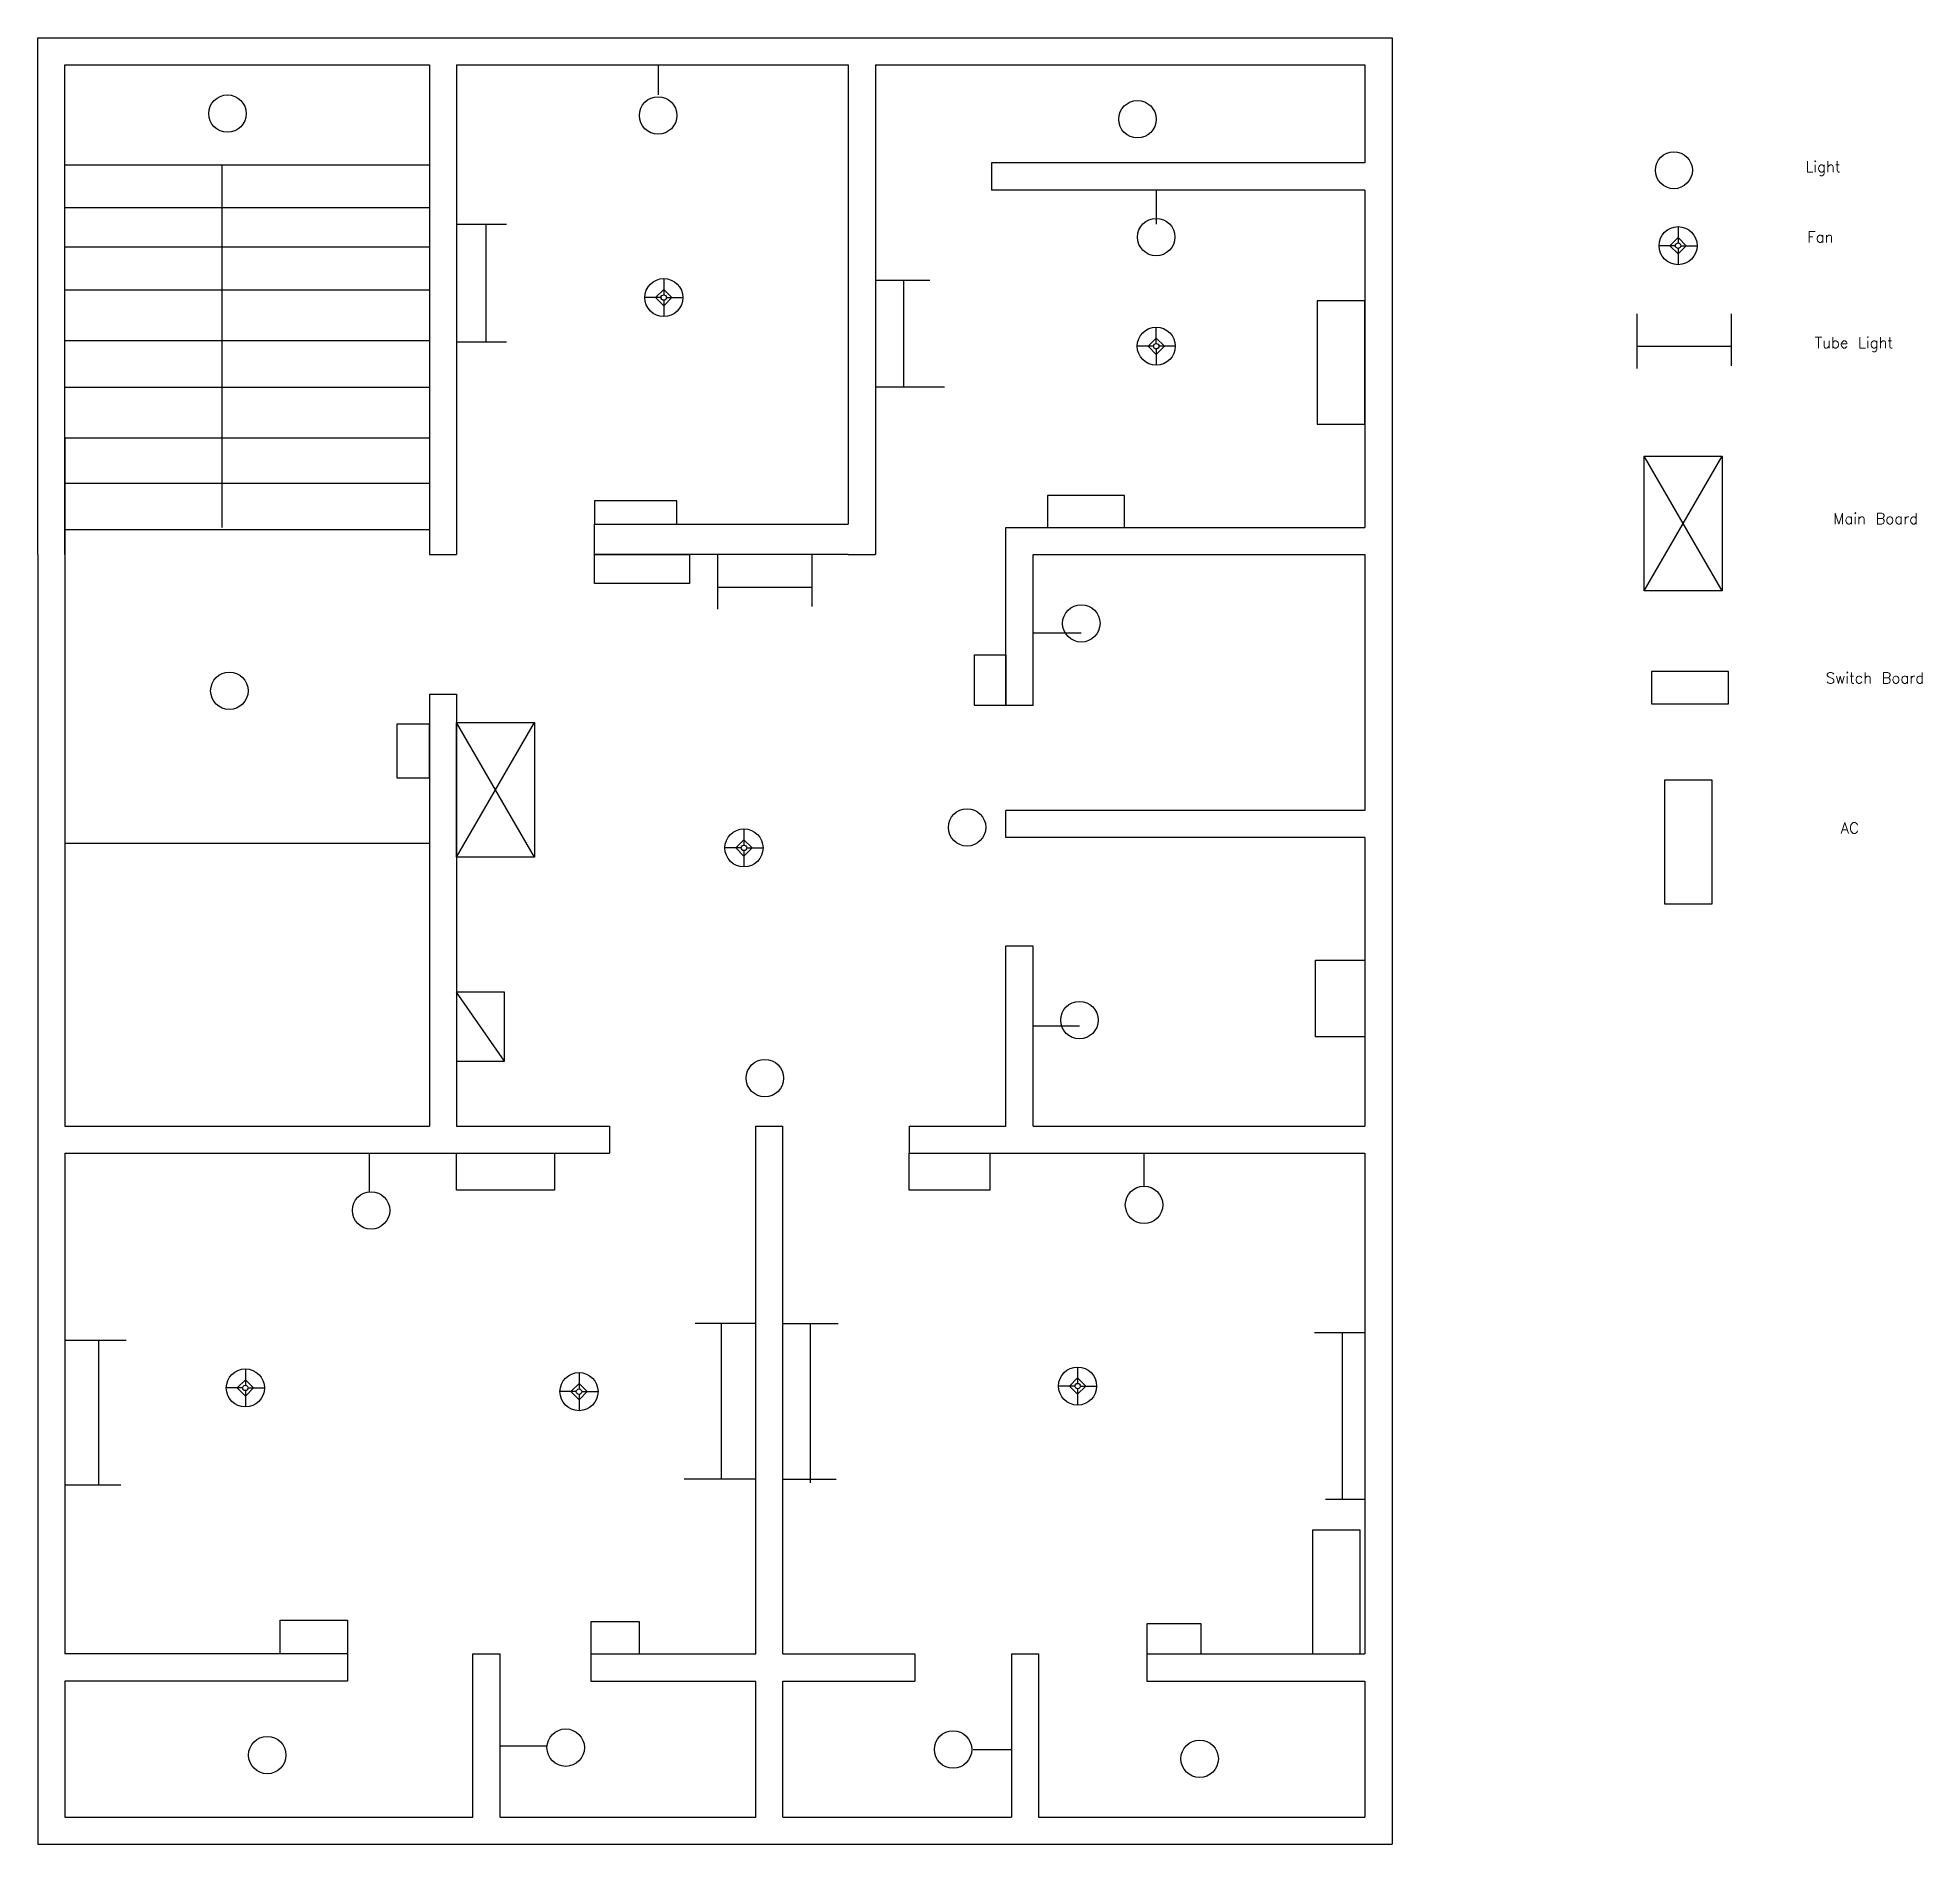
# Model space of a CAD drawing. Header units: inches. Extents: x 98 to 791, y -621 to 43.
import ezdxf

# ---------------------------------------------------------------- set-up
doc = ezdxf.new("R2010")
doc.units = ezdxf.units.IN
doc.header["$MEASUREMENT"] = 0
doc.styles.get("Standard").update_dxf_attribs({"font": 'txt.shx', "height": 4})

# ---------------------------------------------------------------- blocks, each defined once
blk = doc.blocks.new('Lamp - Table')
at = {"linetype": 'Continuous'}
for p, q in [((0, 7), (0, 1)), ((-1, 0), (-7, 0)), ((0, 3), (-3, 0)), ((-3, 0), (0, -3)), ((3, 0), (0, 3)), ((0, -3), (3, 0)), ((1, 0), (7, 0)), ((0, -1), (0, -7))]:
    blk.add_line(p, q, dxfattribs=at)
for radius in [7, 1]:
    blk.add_circle((0, 0), radius, dxfattribs=at)

msp = doc.modelspace()

# ---------------------------------------------------------------- linework, layer by layer
for p, q in [((98.49, 42.82), (242.49, 42.82)), ((98.49, -137.18), (98.49, 42.82)), ((98.49, -147.18), (98.49, 42.82)), ((98.49, -137.18), (98.49, 42.82)), ((98.49, -137.18), (98.49, 42.82)), ((242.49, 42.82), (396.49, 42.82)), ((396.49, 42.82), (596.49, 42.82)), ((596.49, 42.82), (596.49, -147.18)), ((108.49, 32.82), (242.49, 32.82)), ((108.49, -147.18), (108.49, 32.82)), ((242.49, 32.82), (242.49, -147.18)), ((252.49, 32.82), (252.49, -137.18)), ((252.49, 32.82), (396.49, 32.82)), ((326.62, 32.82), (326.62, 21.81)), ((396.49, 32.82), (396.49, -135.98)), ((406.49, 32.82), (406.49, -147.18)), ((406.49, 32.82), (586.49, 32.82)), ((586.49, 32.82), (586.49, -3.18)), ((108.49, -3.92), (242.49, -3.92)), ((166.21, -3.92), (166.21, -137.18)), ((586.49, -3.18), (449.17, -3.18)), ((449.17, -3.18), (449.17, -13.18)), ((586.49, -13.18), (449.17, -13.18)), ((509.75, -13.18), (509.75, -25.65)), ((586.49, -13.18), (586.49, -137.18)), ((108.49, -19.64), (242.49, -19.64)), ((252.49, -25.65), (270.85, -25.65)), ((263.28, -25.65), (263.28, -68.98)), ((108.49, -34.08), (242.49, -34.08)), ((406.49, -46.28), (426.45, -46.28)), ((416.81, -46.28), (416.81, -85.49)), ((108.49, -49.9), (242.49, -49.9)), ((686.46, -58.66), (686.46, -78.74)), ((721.11, -58.66), (721.11, -77.74)), ((108.49, -68.47), (242.49, -68.47)), ((252.49, -68.98), (270.85, -68.98)), ((686.46, -70.56), (721.11, -70.56)), ((108.49, -85.67), (242.49, -85.67)), ((406.49, -85.49), (431.95, -85.49)), ((108.49, -104.24), (242.49, -104.24)), ((108.49, -104.24), (108.49, -147.18)), ((717.88, -160.44), (689.18, -110.92)), ((689.18, -160.44), (717.88, -110.92)), ((108.49, -120.95), (242.49, -120.95)), ((108.49, -137.97), (242.49, -137.97)), ((252.49, -137.18), (252.49, -147.18)), ((303.24, -147.18), (303.24, -135.98)), ((303.24, -135.98), (396.49, -135.98)), ((454.49, -137.18), (586.49, -137.18)), ((454.49, -202.6), (454.49, -137.18)), ((98.49, -147.18), (98.49, -251.18)), ((108.49, -147.18), (108.49, -251.18)), ((242.49, -147.18), (252.49, -147.18)), ((396.49, -147.18), (303.24, -147.18)), ((348.42, -147.18), (348.42, -167.25)), ((383.08, -147.18), (383.08, -166.25)), ((396.49, -147.18), (406.49, -147.18)), ((464.49, -147.18), (586.49, -147.18)), ((464.49, -202.6), (464.49, -147.18)), ((586.49, -147.18), (586.49, -241.18)), ((596.49, -147.18), (596.49, -251.18)), ((348.42, -159.08), (383.08, -159.08)), ((464.49, -175.88), (482.21, -175.88)), ((242.49, -198.47), (242.49, -251.18)), ((242.49, -198.47), (252.49, -198.47)), ((252.49, -198.47), (252.49, -251.18)), ((464.49, -202.6), (454.49, -202.6)), ((281.19, -258.42), (252.49, -208.9)), ((252.49, -258.42), (281.19, -208.9)), ((586.49, -241.18), (454.49, -241.18)), ((454.49, -251.18), (454.49, -241.18)), ((98.49, -251.18), (98.49, -367.18)), ((108.49, -251.18), (108.49, -253.18)), ((108.49, -253.18), (242.49, -253.18)), ((108.49, -253.18), (108.49, -357.18)), ((242.49, -251.18), (242.49, -253.18)), ((242.49, -253.18), (242.49, -357.18)), ((252.49, -251.18), (252.49, -357.18)), ((586.49, -251.18), (454.49, -251.18)), ((586.49, -251.18), (586.49, -357.18)), ((596.49, -251.18), (596.49, -367.18)), ((454.49, -357.18), (454.49, -291.03)), ((464.49, -291.03), (454.49, -291.03)), ((464.49, -357.18), (464.49, -291.03)), ((270.17, -333.39), (252.49, -307.95)), ((464.49, -320.33), (481.52, -320.33)), ((108.49, -357.18), (242.49, -357.18)), ((252.49, -357.18), (308.73, -357.18)), ((308.73, -357.18), (308.73, -367.18)), ((362.49, -357.18), (372.49, -357.18)), ((362.49, -551.18), (362.49, -357.18)), ((362.49, -357.18), (362.49, -357.18)), ((372.49, -551.18), (372.49, -357.18)), ((418.89, -357.18), (418.89, -367.18)), ((418.89, -357.18), (454.49, -357.18)), ((464.49, -357.18), (586.49, -357.18)), ((98.49, -367.18), (98.49, -621.18)), ((108.49, -367.18), (252.49, -367.18)), ((108.49, -367.18), (108.49, -551.18)), ((220.32, -367.18), (220.32, -381.46)), ((252.49, -367.18), (308.73, -367.18)), ((418.89, -367.18), (464.49, -367.18)), ((464.49, -367.18), (586.49, -367.18)), ((505.2, -367.18), (505.2, -379.42)), ((586.49, -367.18), (586.49, -551.18)), ((596.49, -367.18), (596.49, -621.18)), ((108.49, -435.93), (131.04, -435.93)), ((120.82, -435.93), (120.82, -489.04)), ((362.49, -429.8), (340.27, -429.8)), ((349.81, -429.8), (349.81, -487)), ((372.49, -429.8), (392.75, -429.8)), ((382.52, -429.8), (382.52, -488.36)), ((586.49, -433.21), (567.9, -433.21)), ((578.12, -433.21), (578.12, -494.49)), ((108.49, -489.04), (129, -489.04)), ((362.49, -487), (336.18, -487)), ((372.49, -487), (392.06, -487)), ((586.49, -494.49), (571.99, -494.49)), ((98.54, -509.18), (98.54, -519.18)), ((212.35, -551.18), (108.49, -551.18)), ((212.35, -551.18), (212.35, -561.18)), ((258.49, -611.18), (258.49, -551.18)), ((258.49, -551.18), (268.49, -551.18)), ((268.49, -611.18), (268.49, -551.18)), ((301.85, -551.18), (301.85, -561.18)), ((301.85, -551.18), (362.49, -551.18)), ((372.49, -551.18), (420.96, -551.18)), ((420.96, -551.18), (420.96, -561.18)), ((456.49, -551.18), (456.49, -611.18)), ((456.49, -551.18), (466.49, -551.18)), ((466.49, -551.18), (466.49, -611.18)), ((506.33, -551.18), (586.49, -551.18)), ((506.33, -551.18), (506.33, -561.18)), ((212.35, -561.18), (108.49, -561.18)), ((108.49, -561.18), (108.49, -611.18)), ((301.85, -561.18), (362.49, -561.18)), ((362.49, -611.18), (362.49, -561.18)), ((372.49, -611.18), (372.49, -561.18)), ((372.49, -561.18), (420.96, -561.18)), ((506.33, -561.18), (586.49, -561.18)), ((586.49, -561.18), (586.49, -611.18)), ((268.49, -585.04), (285.75, -585.04)), ((456.49, -586.41), (442.5, -586.41)), ((108.49, -611.18), (258.49, -611.18)), ((268.49, -611.18), (362.49, -611.18)), ((372.49, -611.18), (456.49, -611.18)), ((466.49, -611.18), (586.49, -611.18)), ((98.49, -621.18), (258.49, -621.18)), ((258.49, -621.18), (362.49, -621.18)), ((362.49, -621.18), (596.49, -621.18))]:
    msp.add_line(p, q)
for points in [[(586.49, -53.85), (568.96, -53.85), (568.96, -99.24), (586.49, -99.24)], [(689.18, -110.92), (717.88, -110.92), (717.88, -160.44), (689.18, -160.44)], [(303.24, -135.98), (333.5, -135.98), (333.5, -127.44), (303.24, -127.44)], [(469.82, -137.18), (498.05, -137.18), (498.05, -125.38), (469.82, -125.38)], [(303.24, -147.18), (338.2, -147.18), (338.2, -157.72), (303.24, -157.72)], [(454.49, -202.6), (442.98, -202.6), (442.98, -184.05), (454.49, -184.05)], [(691.91, -201.98), (720.14, -201.98), (720.14, -190.18), (691.91, -190.18)], [(242.49, -209.47), (230.52, -209.47), (230.52, -229.21), (242.49, -229.21)], [(252.49, -208.9), (281.19, -208.9), (281.19, -258.42), (252.49, -258.42)], [(714.21, -230.12), (696.68, -230.12), (696.68, -275.51), (714.21, -275.51)], [(586.49, -324.45), (568.27, -324.45), (568.27, -296.25), (586.49, -296.25)], [(252.49, -333.39), (270.17, -333.39), (270.17, -307.95), (252.49, -307.95)], [(252.49, -367.18), (288.47, -367.18), (288.47, -380.78), (252.49, -380.78)], [(418.89, -367.18), (448.63, -367.18), (448.63, -380.78), (418.89, -380.78)], [(584.72, -505.78), (567.19, -505.78), (567.19, -551.18), (584.72, -551.18)], [(212.35, -551.18), (187.61, -551.18), (187.61, -538.74), (212.35, -538.74)], [(301.85, -551.18), (319.82, -551.18), (319.82, -539.42), (301.85, -539.42)], [(506.33, -551.18), (526.32, -551.18), (526.32, -540.1), (506.33, -540.1)]]:
    msp.add_lwpolyline(points, close=True)
for centre, radius in [((168.27, 14.93), 6.88), ((326.61, 14.25), 6.88), ((502.86, 12.87), 6.88), ((700.09, -5.88), 6.81), ((509.74, -30.46), 6.88), ((482.21, -172.45), 6.88), ((168.96, -197.21), 6.88), ((440.21, -247.42), 6.88), ((481.52, -318.26), 6.88), ((365.86, -339.58), 6.88), ((505.26, -386.16), 6.88), ((221.07, -388.2), 6.88), ((182.9, -588.38), 6.88), ((292.63, -585.65), 6.88), ((435.06, -586.34), 6.88), ((525.71, -589.74), 6.88)]:
    msp.add_circle(centre, radius)

# ---------------------------------------------------------------- block references
for p in [(701.64, -33.61), (328.7, -52.68), (358.17, -254.96), (174.84, -453.44), (297.52, -454.8), (480.85, -452.76)]:
    msp.add_blockref('Lamp - Table', p)
at = {"rotation": 270}
msp.add_blockref('Lamp - Table', (509.76, -70.56), dxfattribs=at)

# ---------------------------------------------------------------- texts
for s, p in [('Light', (748.48, -6.56)), ('Fan', (749.16, -32.44)), ('Tube Light', (751.88, -71.25)), ('Main Board', (758.7, -135.93)), ('Switch Board', (755.97, -194.49)), ('AC', (761.43, -249.64))]:
    msp.add_text(s, height=4).set_placement(p)

doc.saveas('drawing.dxf')
